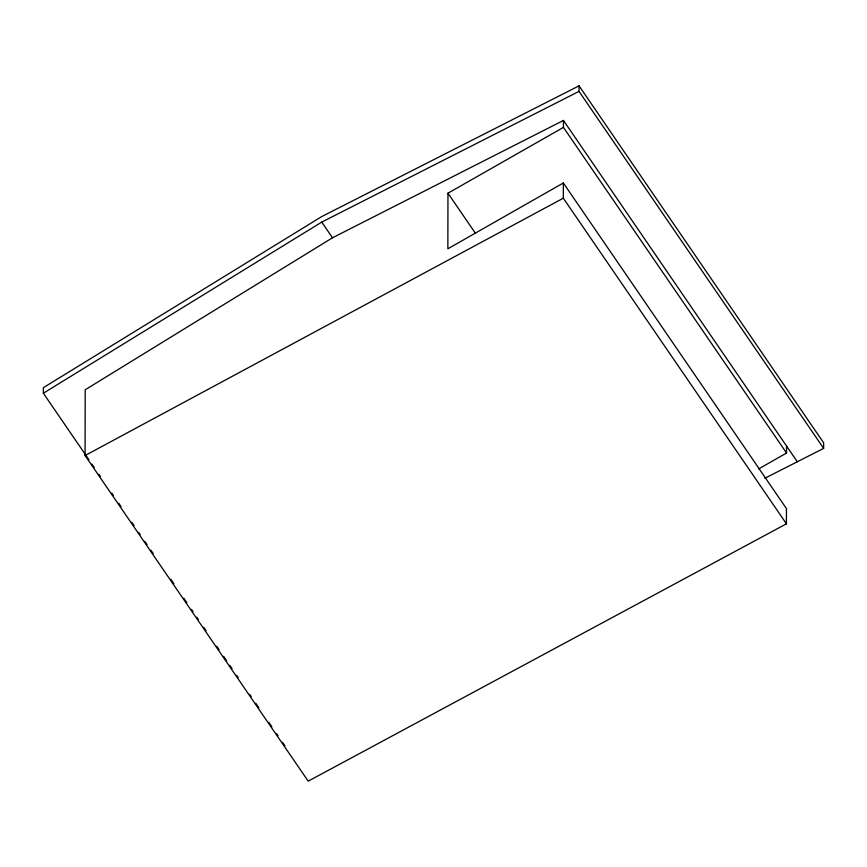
<?xml version="1.0" encoding="UTF-8"?>
<svg xmlns="http://www.w3.org/2000/svg" width="867" height="867" viewBox="0 0 867 867"><rect width="100%" height="100%" fill="white"/><g stroke="black" fill="none" stroke-linecap="round" stroke-linejoin="round"><path stroke-width="1.3" d="M88.889 459.673L43.35 393.217L43.361 387.679L321.765 216.555L579.037 85.833L823.65 442.842L823.639 448.38L764.835 478.259M563.452 120.437L563.442 127.384L447.957 193.2L447.86 248.796L563.344 182.991L786.456 508.626L786.434 523.82L308.197 781.167L85.085 455.533L85.194 389.782L332.505 237.775L563.452 120.437L797.315 461.753M786.434 523.82L563.312 198.185L563.344 182.991M823.639 448.38L579.026 91.371L579.037 85.833M758.56 468.982L786.553 453.018L786.564 446.072M43.35 393.217L321.755 222.093L579.026 91.371M85.085 455.533L563.312 198.185M563.442 127.384L786.553 453.018M447.957 193.2L475.463 233.342M321.755 222.093L332.505 237.775M91.945 464.148L94.243 467.497M98.838 474.206L100.366 476.438M111.854 493.204L113.382 495.436M118.746 503.261L121.044 506.61M131.762 522.259L134.06 525.608M138.655 532.316L140.183 534.549M144.778 541.257L147.076 544.606M150.901 550.187L153.199 553.547M170.81 579.243L173.877 583.719M183.826 598.241L186.893 602.717M191.488 609.425L193.016 611.658M196.842 617.239L198.38 619.482M203.734 627.296L206.032 630.656M216.75 646.294L219.048 649.654M223.643 656.352L226.71 660.827M229.766 665.292L232.063 668.652M236.658 675.35L238.187 677.582M249.674 694.348L251.202 696.58M255.798 703.289L258.865 707.765M268.813 722.287L271.88 726.752M276.475 733.46L278.004 735.693M282.599 742.401L284.896 745.75"/></g></svg>
